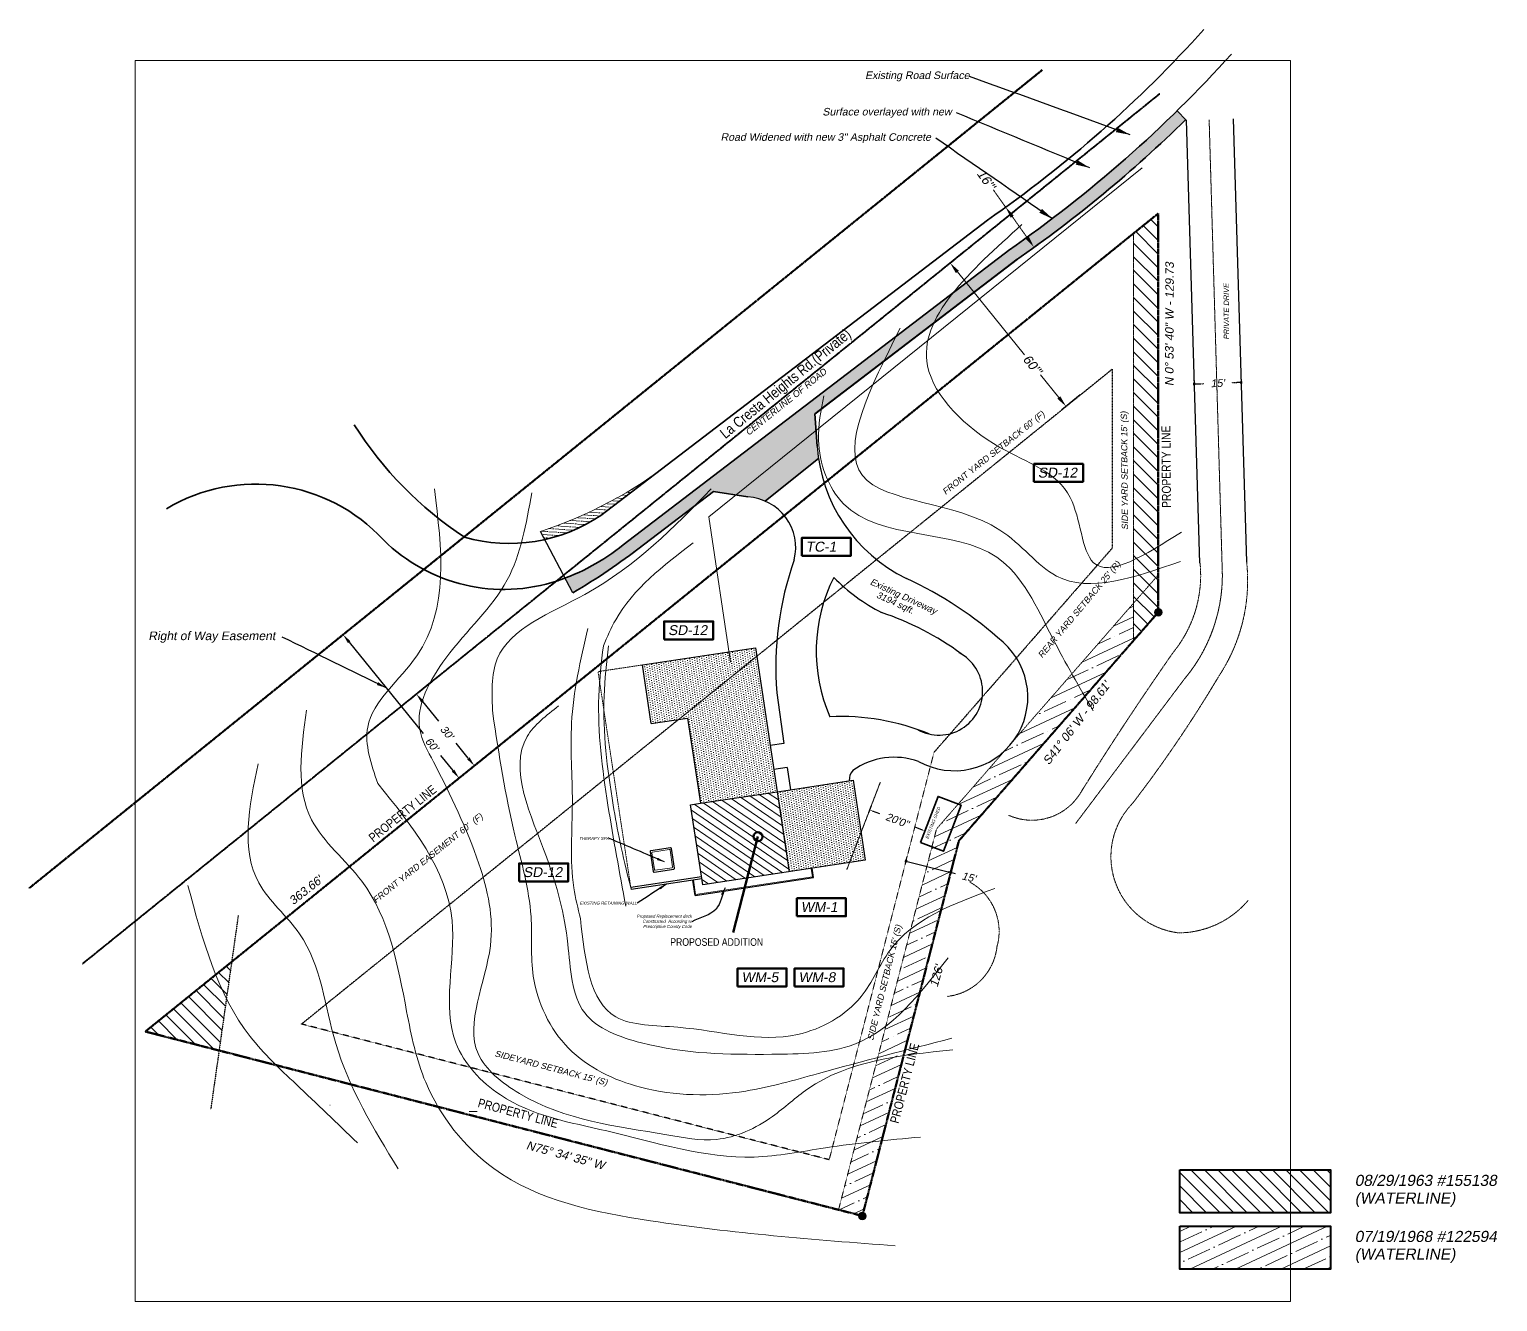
# Model space of a CAD drawing. Header units: inches. Extents: x -3905 to 10892, y 1064 to 9590.
# Drawn here: x 5163 to 10892, y 4624 to 9590 of the extents above; entities that cross this region are included whole.
import ezdxf
from ezdxf.lldxf.tags import DXFTag

# ---------------------------------------------------------------- set-up
doc = ezdxf.new("R2010")
doc.units = ezdxf.units.IN
doc.header["$MEASUREMENT"] = 0
doc.header["$PDMODE"] = 3
for name, pattern in [('CENTERLINE', [1.81, 0.75, -0.0625, 0.03, -0.0625, 0.75, -0.0625, 0.03, -0.0625]), ('HIDDEN2', [0.1875, 0.125, -0.0625]), ('MYCENTER', [0.9375, 0.75, -0.0625, 0.0625, -0.0625]), ('MYDIVIDE', [0.9375, 0.75, -0.0625, 0, -0.0625, 0, -0.0625]), ('MYHIDDEN', [0.1875, 0.125, -0.0625]), ('MYPHANTOM', [1.6875, 1.25, -0.0625, 0.125, -0.0625, 0.125, -0.0625]), ('PHANTOM2', [1.25, 0.625, -0.125, 0.125, -0.125, 0.125, -0.125])]:
    doc.linetypes.add(name, pattern=pattern)
for name, color, linetype, lineweight in [('Casework', 20, 'Continuous', 0), ('FramedWall', 62, 'Continuous', 0), ('Hardscape', 10, 'PHANTOM2', 0)]:
    doc.layers.add(name, color=color, linetype=linetype, lineweight=lineweight)
doc.layers.add('PL', color=7, linetype='PHANTOM2')
doc.layers.add('TOPO', color=9, linetype='Continuous')
doc.styles.add('DS-TXT1', font='arial.ttf', dxfattribs={"oblique": 10})
doc.styles.add('DSTEXT', font='arial.ttf', dxfattribs={"oblique": 12})
doc.styles.get("Standard").update_dxf_attribs({"font": 'arial.ttf', "oblique": 10})
doc.styles.add('Title', font='swissck.ttf')
tags = doc.linetypes.add('GAS_LINE', pattern='A,0.5,-0.2,["GAS",Standard,S=0.1,R=0,X=-0.1,Y=-0.05],-0.25', length=0.95).pattern_tags.tags
tags[6] = DXFTag(74, 10)
doc.dimstyles.new('DS-Fraction', dxfattribs={"dimtxt": 0.1, "dimasz": 0.035, "dimexe": 0.06, "dimexo": 0.06, "dimgap": 0.02, "dimtad": 0, "dimdec": 3, "dimzin": 0, "dimdsep": 46, "dimlunit": 4, "dimtxsty": 'DS-TXT1', "dimblk": 'BOXFILLED', "dimcen": -0.06, "dimclrd": 256, "dimclre": 256, "dimclrt": 256, "dimadec": 0, "dimazin": 0, "dimtfac": 1, "dimtdec": 3, "dimtmove": 1, "dimatfit": 3, "dimfxl": 1, "dimfrac": 2, "dimtolj": 1, "dimtzin": 0, "dimlwd": 0, "dimlwe": -1, "dimarcsym": 0})
doc.dimstyles.new('DS-Fraction$7', dxfattribs={"dimtxt": 0.125, "dimasz": 0.125, "dimexe": 0.06, "dimexo": 0.06, "dimgap": 0.02, "dimtad": 0, "dimdec": 3, "dimzin": 0, "dimdsep": 46, "dimlunit": 4, "dimtxsty": 'DS-TXT1', "dimblk": 'BOXFILLED', "dimcen": -0.06, "dimclrd": 256, "dimclre": 256, "dimclrt": 256, "dimadec": 0, "dimazin": 0, "dimtfac": 1, "dimtdec": 3, "dimtmove": 1, "dimatfit": 3, "dimfxl": 1, "dimfrac": 2, "dimtolj": 1, "dimtzin": 0, "dimlwd": 0, "dimlwe": -1, "dimarcsym": 0})
doc.dimstyles.new('WeaselDims$0', dxfattribs={"dimtxt": 0.1, "dimasz": 0.0325, "dimexe": 0.0625, "dimexo": 0.125, "dimgap": 0.09, "dimtad": 0, "dimdec": 4, "dimzin": 0, "dimdsep": 46, "dimlunit": 4, "dimtxsty": 'Standard', "dimblk": 'BOXFILLED', "dimcen": 0.09, "dimadec": 0, "dimazin": 0, "dimtfac": 1, "dimtdec": 4, "dimtofl": 0, "dimtmove": 1, "dimatfit": 3, "dimfxl": 1, "dimfrac": 2, "dimtolj": 1, "dimtzin": 0, "dimarcsym": 0})
doc.dimstyles.new('WeaselDims$7', dxfattribs={"dimtxt": 0.0625, "dimasz": 0.046875, "dimexe": 0.125, "dimexo": 0.125, "dimgap": 0.0625, "dimtad": 0, "dimdec": 4, "dimrnd": 0.0625, "dimzin": 0, "dimdsep": 46, "dimlunit": 4, "dimtxsty": 'DSTEXT', "dimblk": 'ARCHTICK', "dimcen": 0, "dimadec": 0, "dimazin": 0, "dimtfac": 1, "dimtdec": 4, "dimtofl": 0, "dimtmove": 1, "dimatfit": 3, "dimfxl": 1, "dimfrac": 1, "dimtolj": 1, "dimtzin": 0, "dimarcsym": 0})
picture_1 = doc.add_image_def('image1.jpg', size_in_pixel=(456, 490))
pattern_1 = [(135, (398.4, 169.704), (-26.5165, -26.5165), [])]
pattern_2 = [(205, (398.4, 169.704), (31.69637, -67.9731), []), (205, (348.57, 187.84), (31.69637, -67.9731), [93.75, -18.75, 0, -18.75])]

# ---------------------------------------------------------------- blocks, each defined once
blk = doc.blocks.new('FootPrint')
at = {"layer": 'Hardscape', "linetype": 'Continuous', "lineweight": 5}
h = blk.add_hatch(dxfattribs=at)
h.set_pattern_fill('DOTS', color=256, scale=150)
h.paths.add_polyline_path([(5577.4, 3630.8), (5261.4, 3630.8), (5261.4, 3330.8), (5577.4, 3330.8)])
h = blk.add_hatch(dxfattribs=at)
h.set_pattern_fill('DOTS', color=256, scale=150)
h.paths.add_polyline_path([(5261.4, 3330.8), (4693.4, 3330.8), (4693.4, 2884.8), (4925.4, 2884.8), (4925.4, 3027.8), (5261.4, 3027.8)])
h = blk.add_hatch(dxfattribs=at)
h.set_pattern_fill('ANSI31', color=256, scale=200, angle=2)
h.paths.add_polyline_path([(5577.4, 3330.8), (5261.4, 3330.8), (5261.4, 3027.8), (5261.4, 2989.3), (5577.4, 2989.3)])
at = {"layer": 'PL', "linetype": 'Continuous', "lineweight": 30}
for p, q in [((5261.4, 3330.8), (5261.4, 3630.8)), ((5261.4, 3630.8), (5577.4, 3630.8)), ((5577.4, 3630.8), (5577.4, 2989.3)), ((4693.4, 2884.8), (4693.4, 3330.8)), ((4693.4, 3330.8), (5261.4, 3330.8)), ((5261.4, 3027.8), (5261.4, 3330.8)), ((5261.4, 3330.8), (5577.4, 3330.8)), ((4925.4, 3027.8), (5261.4, 3027.8)), ((4925.4, 2884.8), (4925.4, 3027.8)), ((5261.4, 2989.3), (5261.4, 3027.8)), ((5577.4, 2989.3), (5261.4, 2989.3)), ((4925.4, 2884.8), (4693.4, 2884.8))]:
    blk.add_line(p, q, dxfattribs=at)
blk = doc.blocks.new('*D6')
at = {"layer": 'Defpoints', "color": 0, "linetype": 'Continuous', "lineweight": 5, "transparency": 16777216}
for p in [(6764.7, 7069.7), (6673.4, 6996), (6991, 6789.7)]:
    blk.add_point(p, dxfattribs=at)
at = {"layer": 'PL', "color": 0, "linetype": 'Continuous', "lineweight": -2, "transparency": 16777216}
for p, q in [((6735.5, 7046.1), (6658.8, 6984.2)), ((6697, 6966.8), (6759.4, 6889.6)), ((6876.1, 6745.1), (6828.7, 6803.8)), ((6961.8, 6766.1), (6885.1, 6704.1))]:
    blk.add_line(p, q, dxfattribs=at)
at = {"layer": 'PL', "color": 0, "linetype": 'Continuous', "lineweight": 5, "transparency": 16777216}
for points in [[(6701.9, 6970.7), (6692.1, 6962.9), (6673.4, 6996)], [(6881, 6749), (6871.2, 6741.2), (6899.7, 6715.9)]]:
    blk.add_solid(points, dxfattribs=at)
at = {"layer": 'PL', "color": 0, "linetype": 'Continuous', "lineweight": 0, "transparency": 16777216, "insert": (6792.8, 6845.7), "char_height": 30, "attachment_point": 5, "rotation": 308.935}
blk.add_mtext("\\A1;30'", dxfattribs=at)
blk = doc.blocks.new('_BoxFilled')
at = {"color": 0, "linetype": 'ByBlock', "lineweight": -2}
blk.add_line((-0.5, 0), (-1, 0), dxfattribs=at)
at = {"color": 0, "linetype": 'ByBlock'}
blk.add_solid([(-0.5, 0.5), (0.5, 0.5), (-0.5, -0.5), (0.5, -0.5)], dxfattribs=at)
blk = doc.blocks.new('*D7')
at = {"layer": 'Defpoints', "color": 0, "linetype": 'Continuous', "lineweight": 5, "transparency": 16777216}
for p in [(8572.5, 6299.1), (8746.8, 6254.3), (8758.3, 6299.2)]:
    blk.add_point(p, dxfattribs=at)
at = {"layer": 'PL', "color": 0, "linetype": 'Continuous', "lineweight": -2, "transparency": 16777216}
for p, q in [((8581.8, 6335.5), (8588.7, 6362.2)), ((8593.5, 6341.6), (8748.9, 6301.6)), ((8756.1, 6290.6), (8763, 6317.3)), ((8777.2, 6294.3), (8758.3, 6299.2))]:
    blk.add_line(p, q, dxfattribs=at)
at = {"layer": 'PL', "color": 0, "linetype": 'Continuous', "lineweight": -2, "transparency": 16777216, "xscale": 9.75, "yscale": 9.75, "zscale": 9.75}
for p, rotation in [((8584, 6344), 165.5763888888887), ((8758.3, 6299.2), 345.5763888888887)]:
    blk.add_blockref('_BoxFilled', p, dxfattribs=dict(at, rotation=rotation))
at = {"layer": 'PL', "color": 0, "linetype": 'Continuous', "lineweight": 0, "transparency": 16777216, "insert": (8829.2, 6280.9), "char_height": 30, "attachment_point": 5, "rotation": 345.5764}
blk.add_mtext("\\A1;15'", dxfattribs=at)
blk = doc.blocks.new('*D89')
at = {"layer": 'Defpoints', "color": 0, "lineweight": 5, "transparency": 16777216}
for p in [(9891.9, 8211.8), (9709.1, 8181.4), (9892.6, 8187)]:
    blk.add_point(p, dxfattribs=at)
at = {"layer": 'Hardscape', "color": 0, "lineweight": -2, "transparency": 16777216}
for p, q in [((9708, 8218.9), (9707.8, 8225)), ((9718.1, 8206.6), (9746.4, 8207.4)), ((9882.1, 8211.5), (9853.8, 8210.6)), ((9891.5, 8224.5), (9891.3, 8230.5))]:
    blk.add_line(p, q, dxfattribs=at)
at = {"layer": 'Hardscape', "color": 0, "lineweight": -2, "transparency": 16777216, "xscale": 9.75, "yscale": 9.75, "zscale": 9.75}
for p, rotation in [((9708.4, 8206.3), 181.7276753262724), ((9891.9, 8211.8), 1.727675326272354)]:
    blk.add_blockref('_BoxFilled', p, dxfattribs=dict(at, rotation=rotation))
at = {"layer": 'Hardscape', "color": 0, "lineweight": 0, "transparency": 16777216, "insert": (9800.1, 8209), "char_height": 30, "attachment_point": 5, "rotation": 1.7277}
blk.add_mtext("\\A1;15'", dxfattribs=at)
blk = doc.blocks.new('*D90')
at = {"layer": 'Defpoints', "color": 0, "linetype": 'Continuous', "lineweight": 5, "transparency": 16777216}
for p in [(8425.2, 6499.2), (8640.3, 6416.8), (8657.4, 6461.5)]:
    blk.add_point(p, dxfattribs=at)
at = {"layer": 'PL', "color": 0, "linetype": 'Continuous', "lineweight": -2, "transparency": 16777216}
for p, q in [((8438.6, 6534.2), (8449, 6561.4)), ((8451.4, 6540.4), (8480.3, 6529.4)), ((8648.3, 6465), (8619.4, 6476.1)), ((8653.7, 6451.8), (8664.1, 6479))]:
    blk.add_line(p, q, dxfattribs=at)
at = {"layer": 'PL', "color": 0, "linetype": 'Continuous', "lineweight": 5, "transparency": 16777216}
for points in [[(8452, 6542), (8450.8, 6538.9), (8442.3, 6543.9)], [(8648.9, 6466.5), (8647.7, 6463.5), (8657.4, 6461.5)]]:
    blk.add_solid(points, dxfattribs=at)
at = {"layer": 'PL', "color": 0, "linetype": 'Continuous', "lineweight": 0, "transparency": 16777216, "insert": (8549.9, 6502.7), "char_height": 30, "attachment_point": 5, "rotation": 339.039}
blk.add_mtext('\\A1;20\'0"', dxfattribs=at)
blk = doc.blocks.new('_ArchTick')
at = {"color": 0, "linetype": 'ByBlock', "lineweight": 0, "const_width": 0.15}
blk.add_lwpolyline([(-0.5, -0.5), (0.5, 0.5)], dxfattribs=at)
blk = doc.blocks.new('*D473')
at = {"linetype": 'Continuous', "transparency": 16777216}
for p, q in [((8811.5, 8723.3), (8739.2, 8664.9)), ((9263.9, 8163.2), (9191.7, 8104.9))]:
    blk.add_line(p, q, dxfattribs=at)
at = {"linetype": 'Continuous', "lineweight": 0, "transparency": 16777216}
for p, q in [((8784.3, 8643.5), (9046, 8319.5)), ((9180.2, 8153.4), (9108.9, 8241.7))]:
    blk.add_line(p, q, dxfattribs=at)
at = {"linetype": 'Continuous', "lineweight": 5, "transparency": 16777216}
for points in [[(8790.1, 8648.2), (8778.5, 8638.8), (8756, 8678.5)], [(9186, 8158.1), (9174.4, 8148.7), (9208.5, 8118.4)]]:
    blk.add_solid(points, dxfattribs=at)
at = {"layer": 'Defpoints', "color": 0, "linetype": 'Continuous', "lineweight": 5, "transparency": 16777216}
for p in [(8828.3, 8736.9), (9280.7, 8176.8), (9208.5, 8118.4)]:
    blk.add_point(p, dxfattribs=at)
at = {"linetype": 'Continuous', "lineweight": 25, "transparency": 16777216, "insert": (9077.4, 8280.6), "char_height": 36, "attachment_point": 5, "rotation": 308.935, "style": 'DS-TXT1'}
blk.add_mtext('\\A1;60\'"', dxfattribs=at)
blk = doc.blocks.new('*D474')
at = {"layer": 'Defpoints', "color": 0, "linetype": 'Continuous', "lineweight": 5, "transparency": 16777216}
for p in [(6387.6, 7227.8), (6403.9, 7241.1), (6856.4, 6681)]:
    blk.add_point(p, dxfattribs=at)
at = {"layer": 'PL', "color": 0, "linetype": 'Continuous', "lineweight": -2, "transparency": 16777216}
for p, q in [((6374.8, 7217.5), (6373, 7216)), ((6411.1, 7198.6), (6699.4, 6841.9)), ((6816.5, 6696.9), (6768.8, 6755.9)), ((6827.3, 6657.4), (6825.5, 6656))]:
    blk.add_line(p, q, dxfattribs=at)
at = {"layer": 'PL', "color": 0, "linetype": 'Continuous', "lineweight": 5, "transparency": 16777216}
for points in [[(6416, 7202.6), (6406.3, 7194.7), (6387.6, 7227.8)], [(6821.3, 6700.9), (6811.6, 6693), (6840, 6667.8)]]:
    blk.add_solid(points, dxfattribs=at)
at = {"layer": 'PL', "color": 0, "linetype": 'Continuous', "lineweight": 0, "transparency": 16777216, "insert": (6734.1, 6798.9), "char_height": 30, "attachment_point": 5, "rotation": 308.935}
blk.add_mtext("\\A1;60'", dxfattribs=at)
blk = doc.blocks.new('*D482')
at = {"linetype": 'MYDIVIDE', "lineweight": 0, "transparency": 16777216}
for p, q in [((8924.8, 8963.7), (8972.7, 8895.9)), ((8998.7, 8859.2), (9057.6, 8775.9))]:
    blk.add_line(p, q, dxfattribs=at)
at = {"linetype": 'MYDIVIDE', "transparency": 16777216}
for p, q in [((8958.2, 8885.7), (8990.4, 8908.4)), ((9069.1, 8728.9), (9101.2, 8751.6))]:
    blk.add_line(p, q, dxfattribs=at)
at = {"linetype": 'MYDIVIDE', "lineweight": 5, "transparency": 16777216}
for points in [[(9004.8, 8863.5), (8992.6, 8854.9), (8972.7, 8895.9)], [(9063.7, 8780.2), (9051.5, 8771.6), (9083.6, 8739.2)]]:
    blk.add_solid(points, dxfattribs=at)
at = {"layer": 'Defpoints', "color": 0, "linetype": 'MYDIVIDE', "lineweight": 5, "transparency": 16777216}
for p in [(8940.6, 8873.2), (9051.4, 8716.5), (9083.6, 8739.2)]:
    blk.add_point(p, dxfattribs=at)
at = {"linetype": 'MYDIVIDE', "lineweight": 25, "transparency": 16777216, "insert": (8897, 9003), "char_height": 36, "attachment_point": 5, "rotation": 305.2635, "style": 'DS-TXT1'}
blk.add_mtext('\\A1;16\'"', dxfattribs=at)

msp = doc.modelspace()

# ---------------------------------------------------------------- hatches: boundary and pattern name
at = {"layer": 'Hardscape', "linetype": 'Continuous', "lineweight": 5}
h = msp.add_hatch(dxfattribs=at)
h.set_pattern_fill('ANSI36', color=256, scale=100, angle=131)
h.paths.add_polyline_path([(8243.7832, 7916.08549, -0.0170427915), (8237.42637, 7963.71413), (8228.38578, 8089.7628), (9014.46643, 8690.56512, 0.0427656674), (9675.19221, 9238.0716), (9641.52214, 9272.28163, -0.0428212237), (8986.2, 8729.37542), (7480.81978, 7578.81164, -0.0816951896), (7253.4126, 7448.35116), (7283.52496, 7391.32079, 0.02896004), (7509.96765, 7540.67502), (7832.3015, 7787.03514), (7967.06445, 7765.01145, -0.0881392307), (8034.46559, 7748.96483)])
h = msp.add_hatch(dxfattribs=at)
h.set_pattern_fill('ANSI36', color=256, scale=100, angle=131)
h.paths.add_polyline_path([(7393.37619, 7693.22151), (7626.25461, 7871.21074, -0.0807010236), (7157.09755, 7630.76404), (7173.90654, 7598.92919, 0.0944001266)])
at = {"layer": 'PL', "linetype": 'MYPHANTOM', "lineweight": 9}
h = msp.add_hatch(dxfattribs=at)
h.set_pattern_fill('ANSI31', color=256, scale=300, angle=90)
h.set_pattern_definition(pattern_1)
h.paths.add_polyline_path([(9568.17164, 8871.83317), (9472.17164, 8794.27413), (9472.17164, 8562.86993), (9568.17164, 8640.42896)])
h.paths.add_polyline_path([(9568.17164, 8640.42896), (9472.17164, 8562.86993), (9472.17164, 7351.06162), (9568.17164, 7461.10848)])
h.paths.add_polyline_path([(9568.17164, 7461.10848), (9472.17164, 7351.06162), (9472.17164, 7205.0263), (9558.44937, 7303.92832, -0.2166644251), (9553.38212, 7315.07317, -0.4142135624), (9568.17164, 7329.86269)])
at = {"layer": 'PL', "linetype": 'Continuous', "lineweight": 0}
h = msp.add_hatch(dxfattribs=at)
h.set_pattern_fill('ANSI35', color=256, scale=300, angle=160)
h.set_pattern_definition(pattern_2)
h.paths.add_polyline_path([(9472.17164, 7205.0263), (9472.17164, 7351.06162), (9043.99461, 6860.23307), (9062.80519, 6735.76073)])
h.paths.add_polyline_path([(9062.80519, 6735.76073), (9043.99461, 6860.23307), (8702.98175, 6469.32269), (8320.68964, 4982.93642), (8398.99067, 4962.79773, -0.4142135624), (8417.43764, 4973.69698), (8790.28637, 6423.36654)])
h = msp.add_hatch(color=256, dxfattribs=at)
h.dxf.hatch_style = 1
h.paths.add_polyline_path([(9568.17164, 7329.86269), (9568.17164, 7315.07317), (9558.44937, 7303.92832, 0.6438386451), (9582.96117, 7315.07317, 0.4142135624)])
h.paths.add_polyline_path([(9568.17164, 7329.86269, 0.4142135624), (9553.38212, 7315.07317, 0.2166644251), (9558.44937, 7303.92832), (9568.17164, 7315.07317)])
h = msp.add_hatch(dxfattribs=at)
h.set_pattern_fill('ANSI31', color=256, scale=300, angle=90)
h.set_pattern_definition(pattern_1)
h.paths.add_polyline_path([(5952.62091, 5950.8057), (5627.52542, 5688.1589, -0.237120732), (5630.41345, 5674.8638), (5833.00041, 5622.75931), (5915.52468, 5689.43121)])
h.paths.add_polyline_path([(5915.52468, 5689.43121), (5833.00041, 5622.75931), (5903.48905, 5604.62993)])
h = msp.add_hatch(dxfattribs=at)
h.set_pattern_fill('ANSI31', color=256, scale=300, angle=90)
h.set_pattern_definition(pattern_1)
h.paths.add_polyline_path([(10240.04733, 5138.87208), (9652.01777, 5138.87208), (9652.01777, 4971.47547), (10240.04733, 4971.47547)])
h = msp.add_hatch(color=256, dxfattribs=at)
h.dxf.hatch_style = 1
h.paths.add_polyline_path([(8428.81443, 4959.02387, 0.3422614304), (8417.43764, 4973.69698), (8413.66378, 4959.02387), (8398.99067, 4962.79773, 0.0630180986), (8398.51314, 4959.02387, 1)])
h.paths.add_polyline_path([(8417.43764, 4973.69698, 0.4142135624), (8398.99067, 4962.79773), (8413.66378, 4959.02387)])
h = msp.add_hatch(dxfattribs=at)
h.set_pattern_fill('ANSI35', color=256, scale=300, angle=160)
h.set_pattern_definition(pattern_2)
h.paths.add_polyline_path([(10240.04733, 4918.84837), (9652.01777, 4918.84837), (9652.01777, 4751.45175), (10240.04733, 4751.45175)])

# ---------------------------------------------------------------- linework, layer by layer
at = {"linetype": 'CENTERLINE', "lineweight": 40}
msp.add_line((5370.20068, 5943.07294), (9574.8413, 9340.03004), dxfattribs=at)
at = {"linetype": 'HIDDEN2', "lineweight": 25}
for p, q in [((6224.7584, 5707.85899), (9388.17164, 8263.60156)), ((9388.17164, 8263.60156), (9388.17164, 7565.09565)), ((9388.17164, 7565.09565), (8693.16918, 6768.39936)), ((8284.1733, 5178.1864), (6224.7584, 5707.85899))]:
    msp.add_line(p, q, dxfattribs=at)
at = {"layer": 'Casework', "linetype": 'Continuous', "lineweight": 0}
msp.add_line((6910.24445, 5366.97076), (6879.74445, 5366.97076), dxfattribs=at)
at = {"layer": 'FramedWall', "lineweight": 0}
msp.add_line((6336.17906, 5391.53546), (6336.74487, 5391.53546), dxfattribs=at)
at = {"layer": 'Hardscape', "linetype": 'Continuous', "lineweight": 5}
msp.add_line((9677.30193, 9235.92805), (9641.52214, 9272.28163), dxfattribs=at)
at = {"layer": 'Hardscape', "linetype": 'Continuous', "lineweight": 25}
for p, q in [((9677.30193, 9235.92805), (9729.45284, 7506.94487)), ((9860.81298, 9241.46325), (9912.9639, 7512.48007)), ((7283.52496, 7391.32079), (7157.09755, 7630.76404))]:
    msp.add_line(p, q, dxfattribs=at)
at = {"layer": 'Hardscape', "linetype": 'CENTERLINE', "lineweight": 5}
msp.add_line((9766.76012, 9237.55734), (9818.28848, 7462.99415), dxfattribs=at)
at = {"layer": 'Hardscape', "linetype": 'Continuous', "lineweight": 35}
for p, q in [((8901.42652, 8845.82606), (7393.37619, 7693.22151)), ((8988.87011, 8731.41619), (7480.81978, 7578.81164)), ((8237.42637, 7963.71413), (8228.38578, 8089.7628)), ((8034.46559, 7748.96483), (8243.7832, 7916.08549)), ((7832.3015, 7787.03514), (7509.96765, 7540.67502)), ((7967.06445, 7765.01145), (7832.3015, 7787.03514))]:
    msp.add_line(p, q, dxfattribs=at)
at = {"layer": 'Hardscape', "linetype": 'Continuous', "lineweight": 40}
msp.add_line((9018.01798, 8693.27957), (8228.38578, 8089.7628), dxfattribs=at)
at = {"layer": 'Hardscape', "lineweight": 0}
for p in [(9670.88909, 7055.53165), (9246.41993, 6491.25686)]:
    msp.add_line(p, (9246.41993, 6491.25686), dxfattribs=at)
at = {"layer": 'Hardscape', "linetype": 'Continuous', "lineweight": 30}
for p, q in [((8079.28673, 7000.89956), (8106.61736, 6802.41695)), ((8106.61736, 6802.41695), (8054.05335, 6794.47334)), ((8120.64747, 6709.57766), (8068.08346, 6701.63405)), ((8120.64747, 6709.57766), (8133.78246, 6622.66154))]:
    msp.add_line(p, q, dxfattribs=at)
at = {"layer": 'Hardscape', "linetype": 'Continuous', "lineweight": 35}
for centre, radius, start, end in [((6150.06364, 12819.73218), 4833.41779, 304.69707464, 318.07474896), ((6150.06364, 12819.73218), 4977.41779, 304.69707464, 318.07474896), ((6150.06364, 12819.73218), 5025.41779, 304.69707464, 314.54424187), ((7657.09612, 8818.74842), 1448.71928, 212.18919397, 236.66344807), ((6046.73499, 7136.52378), 679.00222, 42.78211592, 120.86916095), ((7036.15216, 8222.11768), 638.23206, 254.06651235, 304.03565381), ((7014.6148, 8070.76863), 666.51634, 225.21436506, 288.40111738), ((6970.5513, 8204.83826), 807.64055, 288.02251022, 309.18315675), ((6108.51463, 9419.14411), 2343.65456, 300.08989579, 308.05624631)]:
    msp.add_arc(centre, radius, start, end, dxfattribs=at)
at = {"layer": 'Hardscape', "linetype": 'Continuous', "lineweight": 5}
for centre, radius, start, end in [((6150.06364, 12819.73218), 4977.41779, 304.69707464, 318.07474896), ((6651.65834, 9194.90217), 1643.77519, 287.9078399, 308.41828272)]:
    msp.add_arc(centre, radius, start, end, dxfattribs=at)
at = {"layer": 'Hardscape', "linetype": 'Continuous', "lineweight": 30}
for centre, radius, start, end in [((8858.35562, 8006.15642), 622.37808, 183.91024749, 243.97423896), ((7955.60362, 7567.29527), 198.04807, 346.19968511, 86.68250344), ((9330.283, 7099.59523), 1254.88346, 160.42397635, 184.51092987), ((8872.94087, 7163.44398), 639.46184, 153.24796453, 203.62284059), ((8819.91898, 7960.68209), 726.5005, 224.52058319, 242.89618203), ((7962.83558, 6092.72085), 1490.36877, 47.86552351, 65.31438971), ((8135.4301, 6253.68836), 1117.64993, 53.56367824, 71.56179596), ((8772.46232, 6983.35804), 286.75481, 240.8393978, 48.44344601), ((8712.56439, 7005.96531), 170.30466, 241.10889465, 62.5627371), ((8331.67671, 6016.26433), 892.05441, 67.45811228, 92.86662777), ((8538.8217, 6467.58532), 281.49125, 70.51015702, 125.16333891), ((8414.391, 6661.887), 51.99182, 136.45072417, 185.12557946)]:
    msp.add_arc(centre, radius, start, end, dxfattribs=at)
at = {"layer": 'Hardscape', "lineweight": 0}
for centre, radius, start, end in [((9256.95256, 7459.60704), 476.73859, 320.75447759, 7.64567683), ((9241.56787, 7438.90801), 675.41504, 326.56997603, 6.25356125), ((19858.40239, 16.99706), 12477.6897, 145.089108964, 148.13052992), ((5482.94719, 9634.24934), 5027.32305, 322.42827057, 329.28972011), ((9075.31296, 6725.05484), 221.67069, 245.58379649, 327.22063576), ((9682.73377, 6360.94817), 299.18444, 135.98960794, 263.22880539), ((8728.2551, 6069.57724), 218.91602, 344.06143003, 61.28534715), ((9646.07153, 6421.18047), 357.33259, 270.22239231, 319.92113273), ((8721.15146, 6033.39496), 218.91602, 276.49954165, 353.72345877)]:
    msp.add_arc(centre, radius, start, end, dxfattribs=at)
at = {"layer": 'Hardscape', "linetype": 'CENTERLINE', "lineweight": 5}
msp.add_arc((9186.78826, 7461.04701), 631.50322, 320.04819812, 0.17666306, dxfattribs=at)
at = {"layer": 'PL', "linetype": 'MYPHANTOM', "lineweight": 53}
msp.add_line((5163.26498, 6238.69662), (9115.69628, 9431.89214), dxfattribs=at)
at = {"layer": 'PL', "linetype": 'GAS_LINE', "lineweight": 0, "ltscale": 0.5}
for p, q in [((7813.95836, 7687.58265), (9505.44296, 9049.17055)), ((7899.59309, 7120.92524), (7813.95836, 7687.58265))]:
    msp.add_line(p, q, dxfattribs=at)
at = {"layer": 'PL', "linetype": 'MYPHANTOM', "lineweight": 90}
for p, q in [((5615.74034, 5678.63765), (9568.17164, 8871.83317)), ((9568.17164, 8871.83317), (9568.17164, 7315.07317)), ((9568.17164, 7315.07317), (8790.28637, 6423.36654)), ((8790.28637, 6423.36654), (8413.66378, 4959.02387)), ((8413.66378, 4959.02387), (5615.74034, 5678.63765))]:
    msp.add_line(p, q, dxfattribs=at)
at = {"layer": 'PL', "linetype": 'MYPHANTOM', "lineweight": 9}
msp.add_line((9472.17164, 8794.27413), (9472.17164, 7205.0263), dxfattribs=at)
at = {"layer": 'PL', "linetype": 'MYHIDDEN', "lineweight": 20}
for p, q in [((9568.17164, 7461.10848), (8702.98175, 6469.32269)), ((7382.51755, 7083.57784), (7555.35181, 7109.697)), ((7509.88232, 6240.78667), (7382.51755, 7083.57784)), ((8702.98175, 6469.32269), (8320.68964, 4982.93642))]:
    msp.add_line(p, q, dxfattribs=at)
at = {"layer": 'PL', "linetype": 'MYHIDDEN', "lineweight": 5}
msp.add_line((8693.16918, 6768.39936), (8284.1733, 5178.1864), dxfattribs=at)
at = {"layer": 'PL', "linetype": 'MYCENTER', "lineweight": 5}
msp.add_line((8353.23449, 6311.40279), (8483.52771, 6651.52087), dxfattribs=at)
at = {"layer": 'PL', "linetype": 'Continuous', "lineweight": 50}
msp.add_line((7908.87354, 6065.56828), (8006.16414, 6439.29968), dxfattribs=at)
at = {"layer": 'PL', "linetype": 'Continuous', "lineweight": 0}
for p, q in [((8218.99373, 6282.21137), (8214.00878, 6315.19751)), ((7763.12653, 6213.31954), (7754.60925, 6269.6796)), ((7763.12653, 6213.31954), (8218.99373, 6282.21137))]:
    msp.add_line(p, q, dxfattribs=at)
at = {"layer": 'PL', "linetype": 'Continuous', "lineweight": 30}
for p, q in [((8223.15043, 6279.80548), (8217.71721, 6315.75794)), ((7786.04335, 6282.52084), (7509.88232, 6240.78667)), ((7787.23876, 6274.61065), (7511.07773, 6232.87649)), ((7760.60849, 6209.90495), (7751.64293, 6269.23132)), ((7760.60849, 6209.90495), (8223.15043, 6279.80548)), ((7509.98459, 6240.80213), (7511.07773, 6232.87649))]:
    msp.add_line(p, q, dxfattribs=at)
at = {"layer": 'PL', "linetype": 'MYHIDDEN', "lineweight": 30}
msp.add_line((5978.35269, 6132.10803), (5870.84008, 5374.59018), dxfattribs=at)
at = {"layer": 'PL', "linetype": 'Continuous', "lineweight": 50}
for points in [[(9083.22316, 7824.21928), (9274.71691, 7824.21928), (9274.71691, 7894.25827), (9083.22316, 7894.25827)], [(8177.05469, 7535.16201), (8368.54844, 7535.16201), (8368.54844, 7605.201), (8177.05469, 7605.201)], [(7640.18474, 7209.36482), (7831.67849, 7209.36482), (7831.67849, 7279.40381), (7640.18474, 7279.40381)], [(7074.30201, 6264.91069), (7265.79576, 6264.91069), (7265.79576, 6334.94969), (7074.30201, 6334.94969)], [(8158.13254, 6128.61485), (8349.62629, 6128.61485), (8349.62629, 6198.65384), (8158.13254, 6198.65384)], [(7926.60591, 5854.75382), (8118.09966, 5854.75382), (8118.09966, 5924.79281), (7926.60591, 5924.79281)], [(8149.05268, 5854.75382), (8340.54643, 5854.75382), (8340.54643, 5924.79281), (8149.05268, 5924.79281)]]:
    msp.add_lwpolyline(points, close=True, dxfattribs=at)
at = {"layer": 'PL', "linetype": 'Continuous', "lineweight": 35}
msp.add_lwpolyline([(8640.26237, 6416.8079), (8729.90952, 6382.46566), (8798.59399, 6561.75995), (8708.94685, 6596.10219)], close=True, dxfattribs=at)
at = {"layer": 'PL', "linetype": 'Continuous', "lineweight": 30}
msp.add_lwpolyline([(7680.2343, 6316.2859), (7668.57907, 6393.41019, 0.4142135624), (7665.16448, 6395.92823), (7588.04019, 6384.27301, 0.4142135624), (7585.52215, 6380.85841), (7597.17737, 6303.73412, 0.4142135624), (7600.59197, 6301.21608), (7677.71625, 6312.8713, 0.4142135624)], format="xyb", close=True, dxfattribs=at)
at = {"layer": 'PL', "linetype": 'Continuous', "lineweight": 0}
msp.add_lwpolyline([(7673.4051, 6321.32198), (7663.54299, 6386.581, 0.4142135624), (7660.1284, 6389.09904), (7594.86938, 6379.23693, 0.4142135624), (7592.35134, 6375.82233), (7602.21345, 6310.56332, 0.4142135624), (7605.62805, 6308.04528), (7670.88706, 6317.90739, 0.4142135624)], format="xyb", close=True, dxfattribs=at)
at = {"layer": 'PL', "linetype": 'Continuous', "lineweight": 40}
for points in [[(9652.01777, 5138.87208), (10240.04733, 5138.87208), (10240.04733, 4971.47547), (9652.01777, 4971.47547)], [(9652.01777, 4918.84837), (10240.04733, 4918.84837), (10240.04733, 4751.45175), (9652.01777, 4751.45175)]]:
    msp.add_lwpolyline(points, close=True, dxfattribs=at)
at = {"layer": 'PL', "linetype": 'Continuous', "lineweight": 0}
for centre, radius in [((9568.17164, 7315.07317), 14.78952), ((8413.66378, 4959.02387), 15.15064)]:
    msp.add_circle(centre, radius, dxfattribs=at)
at = {"layer": 'PL', "linetype": 'Continuous', "lineweight": 50}
msp.add_circle((8006.16703, 6439.3108), 17.84531, dxfattribs=at)
at = {"layer": 'TOPO', "lineweight": 0}
for points in [[(9036.30882, 8828.27768), (8667.93883, 8277.12828), (8950.35581, 7958.68638), (9224.58684, 7762.72215), (9314.63282, 7509.60169), (9658.44482, 7627.99674)], [(8561.5208, 8424.10145), (8414.17281, 7848.45651), (8950.35581, 7636.16192), (9171.37781, 7456.52804), (9654.35185, 7513.68426)], [(9314.63282, 6929.87416), (9155.00584, 7215.65533), (8938.07681, 7530.01461), (8340.49879, 7738.22662), (8242.26683, 7987.2645), (8263.48759, 8160.27785)], [(6522.43663, 6647.39209), (6483.36915, 6867.2367), (6674.818, 7145.18079), (6743.61995, 7796.70567)], [(6971.13111, 6919.74544), (6988.91378, 7133.22622), (7330.9564, 7385.07698), (7823.5111, 7796.70567)], [(6740.808, 6731.07418), (6686.78357, 6858.27075), (6788.49077, 7136.21486), (7027.80184, 7441.05678), (7123.52625, 7781.76243)], [(7403.01689, 7184.56033), (7451.04311, 7285.76121), (7753.04848, 7585.61563)], [(7341.83651, 7252.36668), (7279.01735, 6881.77456), (7282.00873, 6573.944), (7287.99151, 6239.21561), (7313.56126, 6119.5492)], [(7403.01689, 7184.56033), (7385.38978, 6987.78085), (7421.00691, 6562.79695), (7490.41323, 6168.2111)], [(6244.23582, 6932.8717), (6264.47219, 6504.91837), (6460.09044, 6265.66887), (6635.4723, 5756.84248), (6709.67233, 5480.52615), (6976.11788, 5143.55501), (7586.81896, 4940.04066), (8541.39557, 4842.31773)], [(8748.01573, 5966.36729), (8380.07498, 5628.65028), (8059.99642, 5589.79788), (7551.46042, 5634.62756), (7330.0977, 5751.18476), (7264.28715, 6020.16292), (7180.52828, 6360.8686), (7105.74358, 6830.08605), (7228.3905, 6949.63192)], [(8762.97268, 5652.55944), (8242.47111, 5515.08172), (7958.28922, 5446.34284), (7548.46904, 5461.28608), (7267.27853, 5613.70704), (7129.67469, 5894.6398), (7120.70052, 6127.7542), (7057.88136, 6444.55069), (6971.13111, 6919.74544)], [(6055.39554, 6723.60412), (6058.76841, 6258.58395), (6217.29258, 6059.77099), (6358.95249, 5631.81765), (6601.79805, 5143.20953)], [(8765.97785, 5607.34318), (8200.60546, 5454.92225), (8063.00159, 5347.33098), (7844.63025, 5257.67158), (7650.19002, 5275.60346), (7075.84348, 5436.99037), (6914.30849, 5592.39997), (6962.17071, 6013.79909), (6917.2999, 6333.58422), (6740.808, 6731.07418)], [(6522.43663, 6647.39209), (6812.6013, 6112.42442), (6827.55824, 5634.24102), (7001.05877, 5431.01306), (7416.86174, 5290.5467), (7991.20829, 5188.93273), (8269.40739, 5224.79649), (8640.33954, 5266.63753)], [(5782.19428, 6248.47483), (6025.03984, 5658.77534), (6203.80117, 5473.44123), (6443.27388, 5244.30085)], [(8930.5544, 6237.08826), (8520.45203, 5994.56161), (8408.51519, 5815.10679), (8161.02087, 5667.25615), (7694.09862, 5695.29678), (7451.70731, 5736.08316), (7313.56126, 6119.5492)]]:
    msp.add_spline(points, degree=3, dxfattribs=at)
msp.add_open_spline([(7423.48944, 7184.56033), (7415.9548, 7119.01947), (7392.1557, 6912.00051), (7429.9222, 6607.30914), (7475.76335, 6374.05979), (7509.88232, 6240.78667)], degree=3, knots=[0, 0, 0, 0, 197.5674070277, 624.0411954836, 911.5739307663, 911.5739307663, 911.5739307663, 911.5739307663], dxfattribs=at)

# ---------------------------------------------------------------- block references
at = {"layer": 'Hardscape', "rotation": 278.5936587528075}
msp.add_blockref('FootPrint', (4001.65448, 11319.35608), dxfattribs=at)

# ---------------------------------------------------------------- texts
at = {"linetype": 'CENTERLINE', "lineweight": 40, "insert": (6122.8524, 7218.0633), "char_height": 33.75, "attachment_point": 6, "style": 'DS-TXT1'}
msp.add_mtext('\\A1;Right of Way Easement', dxfattribs=at)
at = {"layer": 'Hardscape', "lineweight": 30, "style": 'Title'}
msp.add_text('La Cresta Heights Rd.(Private)', height=40.888903, rotation=39.21428624, dxfattribs=at).set_placement((7879.01029, 7990.27384))
at = {"layer": 'Hardscape', "linetype": 'Continuous', "lineweight": 5, "style": 'DS-TXT1', "oblique": 10}
msp.add_text('CENTERLINE OF ROAD', height=25.2388912, rotation=38.71408239, dxfattribs=at).set_placement((7969.76652, 8003.1899))
at = {"layer": 'Hardscape', "linetype": 'Continuous', "lineweight": 15, "char_height": 29.5, "attachment_point": 6, "style": 'DSTEXT'}
for s, insert in [('Existing Road Surface', (8831.81075, 9406.60898)), ('Surface overlayed with new', (8761.66823, 9264.3993)), ('Road Widened with new 3" Asphalt Concrete', (8681.21061, 9165.47083))]:
    msp.add_mtext(s, dxfattribs=dict(at, insert=insert))
at = {"layer": 'PL', "lineweight": 0, "oblique": 10}
for s, height, rotation, p in [('N 0° 53\' 40" W - 129.73', 33.1566027, 89.83940967, (9627.65482, 8197.65722)), ('Existing Driveway', 25.6294062, 335.07234292, (8441.18923, 7425.10729)), ('3194 sqft.', 25.629406, 335.07234292, (8465.84836, 7373.94919)), ("S41° 06' W - 98.61'", 33.1566027, 52.19682012, (9141.05407, 6716.31819)), ("363.66'", 33.156603, 38.25509255, (6192.90841, 6171.10907)), ("126'", 33.156603, 74.13480235, (8706.84832, 5849.80812)), ('N75° 34\' 35" W', 33.1566027, 344.96602353, (7099.58879, 5220.52049))]:
    msp.add_text(s, height=height, rotation=rotation, dxfattribs=at).set_placement(p)
at = {"layer": 'PL', "linetype": 'MYHIDDEN', "lineweight": 20, "style": 'DS-TXT1', "oblique": 10}
msp.add_text('PRIVATE DRIVE', height=20.6497583, rotation=90.26377238, dxfattribs=at).set_placement((9844.51128, 8379.43046))
at = {"layer": 'PL', "linetype": 'Continuous', "lineweight": 0, "style": 'DS-TXT1', "oblique": 10}
for s, height, rotation, p in [("FRONT YARD SETBACK 60' (F)", 24.4970257, 38.68286196, (8738.2734, 7772.1729)), ("SIDE YARD SETBACK 15' (S)", 24.4970257, 90.50415977, (9450.48029, 7636.5214)), ("REAR YARD SETBACK 25' (R)", 24.4970257, 50.11163125, (9115.21543, 7134.39146)), ("FRONT YARD EASEMENT 60'  (F)", 24.4970257, 38.68286196, (6515.69271, 6178.51957)), ('EXISTING SHED', 12.2485129, 68.40301501, (8670.13968, 6429.20377)), ("SIDE YARD SETBACK 15' (S)", 24.4970257, 76.16640152, (8456.07184, 5642.29136)), ("SIDEYARD SETBACK 15' (S)", 24.4970257, 345.32427588, (6976.93154, 5582.42763))]:
    msp.add_text(s, height=height, rotation=rotation, dxfattribs=at).set_placement(p)
at = {"layer": 'PL', "linetype": 'Continuous', "lineweight": 0, "style": 'Title'}
for rotation, p in [(90.37824636, (9617.82633, 7722.58411)), (38.68286196, (6505.15985, 6415.74472)), (75.31002162, (8554.53641, 5317.5371)), (345.02362856, (6910.7117, 5384.57619))]:
    msp.add_text('PROPERTY LINE', height=34.995751, rotation=rotation, dxfattribs=at).set_placement(p)
at = {"layer": 'PL', "lineweight": 0, "oblique": 10}
for s, p in [('SD-12', (9098.66098, 7840.89468)), ('TC-1', (8192.49251, 7551.83741)), ('SD-12', (7655.62255, 7226.04022)), ('SD-12', (7089.73983, 6281.5861)), ('WM-1', (8173.57035, 6145.29025)), ('WM-5', (7942.04373, 5871.42922)), ('WM-8', (8164.4905, 5871.42922))]:
    msp.add_text(s, height=38.616705, dxfattribs=at).set_placement(p)
at = {"layer": 'PL', "linetype": 'Continuous', "lineweight": 0, "style": 'Title'}
msp.add_text('PROPOSED ADDITION', height=29.5062528, dxfattribs=at).set_placement((7664.08728, 6013.25221))
at = {"layer": 'PL', "linetype": 'Continuous', "lineweight": 0, "style": 'DS-TXT1', "oblique": 10}
for s, p in [('08/29/1963 #155138', (10334.88538, 5076.08699)), ('(WATERLINE)', (10334.88538, 5007.11554)), ('07/19/1968 #122594', (10334.88538, 4857.27984)), ('(WATERLINE)', (10334.88538, 4788.30839))]:
    msp.add_text(s, height=43.2651887, dxfattribs=at).set_placement(p)
at = {"layer": 'PL', "lineweight": 5, "char_height": 12, "width": 233.8380528, "attachment_point": 6, "style": 'DSTEXT'}
for s, insert in [('THERAPY SPA', (7425.85399, 6432.28143)), ('EXISTING RETAINING WALL', (7534.74532, 6179.90512)), ('\\A1;Proposed Replacement deck Constructed  According to Prescriptive County Code', (7748.02833, 6107.0297))]:
    msp.add_mtext(s, dxfattribs=dict(at, insert=insert))

# ---------------------------------------------------------------- dimensions: what is measured, and where the dimension line sits
at = {"linetype": 'MYDIVIDE', "lineweight": 25}
dim = msp.add_linear_dim(base=(9083.56693, 8739.17683), p1=(8940.57689, 8873.21937), p2=(9051.42569, 8716.45029), angle=305.2634923, dimstyle='DS-Fraction', override={"dimscale": 360, "dimasz": 0.125, "dimpost": '"', "dimsah": 1}, dxfattribs=at)
dim.commit()
dim.dimension.update_dxf_attribs({"geometry": '*D482', "text_midpoint": (8883.00571, 8993.07834), "dimtype": 161})
at = {"linetype": 'Continuous', "lineweight": 25}
dim = msp.add_linear_dim(base=(9208.48346, 8118.43028), p1=(8828.26111, 8736.86295), p2=(9280.73648, 8176.80398), angle=308.93497497, dimstyle='DS-Fraction', override={"dimscale": 360, "dimasz": 0.125, "dimpost": '"', "dimsah": 1}, dxfattribs=at)
dim.commit()
dim.dimension.update_dxf_attribs({"geometry": '*D473', "text_midpoint": (9077.44304, 8280.62775), "dimtype": 161})
at = {"layer": 'Hardscape', "lineweight": 0}
dim = msp.add_aligned_dim(p1=(9709.10806, 8181.44473), p2=(9892.61912, 8186.97993), distance=24.82638, text="15'", dimstyle='WeaselDims$0', override={"dimscale": 300}, dxfattribs=at)
dim.commit()
dim.dimension.update_dxf_attribs({"geometry": '*D89', "text_midpoint": (9800.1151, 8209.02743)})
at = {"layer": 'PL', "linetype": 'Continuous', "lineweight": 0}
for base, p1, p2, angle, override, picture, middle in [((6387.561, 7227.81351), (6856.42226, 6680.99282), (6403.9469, 7241.05179), 128.93497497, {"dimscale": 300, "dimasz": 0.125, "dimsah": 1}, '*D474', (6734.07291, 6798.91258)), ((6673.4268, 6995.95799), (6990.95009, 6789.67875), (6764.71241, 7069.70824), 128.93497497, {"dimscale": 300, "dimasz": 0.125, "dimsah": 1}, '*D6', (6792.82285, 6845.6589)), ((8758.3463, 6299.18068), (8572.47966, 6299.14762), (8746.80617, 6254.3116), 345.57638889, {"dimscale": 300}, '*D7', (8829.23981, 6280.94717))]:
    dim = msp.add_linear_dim(base=base, p1=p1, p2=p2, angle=angle, dimstyle='WeaselDims$0', override=override, dxfattribs=at)
    dim.commit()
    dim.dimension.update_dxf_attribs({"geometry": picture, "text_midpoint": middle, "dimtype": 161})
dim = msp.add_aligned_dim(p1=(8425.17748, 6499.20312), p2=(8640.26237, 6416.8079), distance=47.88779, text='20\'0"', dimstyle='WeaselDims$0', override={"dimscale": 300, "dimsah": 1}, dxfattribs=at)
dim.commit()
dim.dimension.update_dxf_attribs({"geometry": '*D90', "text_midpoint": (8549.8509, 6502.7243)})

# ---------------------------------------------------------------- pictures from other files: only their frames are drawn
at = {"layer": 'TOPO', "lineweight": 0, "transparency": 33554483}
image = msp.add_image(picture_1, insert=(5575.90251, 4624.42147), size_in_units=(4507.72512, 4843.82743), dxfattribs=dict(at, fade=57))
image.dxf.flags = 15

# ---------------------------------------------------------------- leaders
at = {"layer": 'Hardscape', "linetype": 'Continuous', "lineweight": 15, "path_type": 1, "annotation_type": 0, "has_hookline": 1, "hookline_direction": 1}
for points, override, text_width in [([(9459.01822, 9178.53097), (8831.81075, 9406.60898)], {"dimscale": 300, "dimasz": 0.1875}, 409.15498), ([(9301.62961, 9049.42812), (8780.41823, 9264.3993)], {"dimscale": 300, "dimasz": 0.1875, "dimgap": 0.0625, "dimtad": 0}, 508.266), ([(9155.70424, 8850.13634), (8699.96061, 9165.47083)], {"dimscale": 300, "dimasz": 0.1875}, 822.41657)]:
    msp.add_leader(points, dimstyle='WeaselDims$7', override=override, dxfattribs=dict(at, text_width=text_width))
at = {"layer": 'PL', "linetype": 'Continuous', "lineweight": 0, "path_type": 1, "annotation_type": 0, "has_hookline": 1, "hookline_direction": 1, "text_width": 497.26927}
msp.add_leader([(6555.2428, 7020.26255), (6149.8524, 7218.0633)], dimstyle='WeaselDims$7', override={"dimscale": 300, "dimtxt": 0.1, "dimasz": 0.125, "dimexe": 0.0625, "dimgap": 0.09, "dimrnd": 0, "dimtxsty": 'Standard', "dimcen": 0.09, "dimfrac": 2}, dxfattribs=at)
at = {"layer": 'PL', "lineweight": 5, "path_type": 1, "annotation_type": 0, "has_hookline": 1, "hookline_direction": 1}
for points, override, text_width in [([(7641.83681, 6340.67152), (7426.05399, 6432.28143)], {"dimscale": 10, "dimasz": 3}, 119.60645), ([(7649.15824, 6253.74357), (7534.94532, 6179.90512)], {"dimscale": 10, "dimasz": 3}, 225.15898), ([(7877.84702, 6239.59442), (7842.5208, 6156.55359), (7748.22833, 6107.0297)], {"dimscale": 10, "dimasz": 3, "dimgap": 0.02, "dimtad": 0}, 216.45518)]:
    msp.add_leader(points, dimstyle='DS-Fraction$7', override=override, dxfattribs=dict(at, text_width=text_width))

doc.saveas('drawing.dxf')
